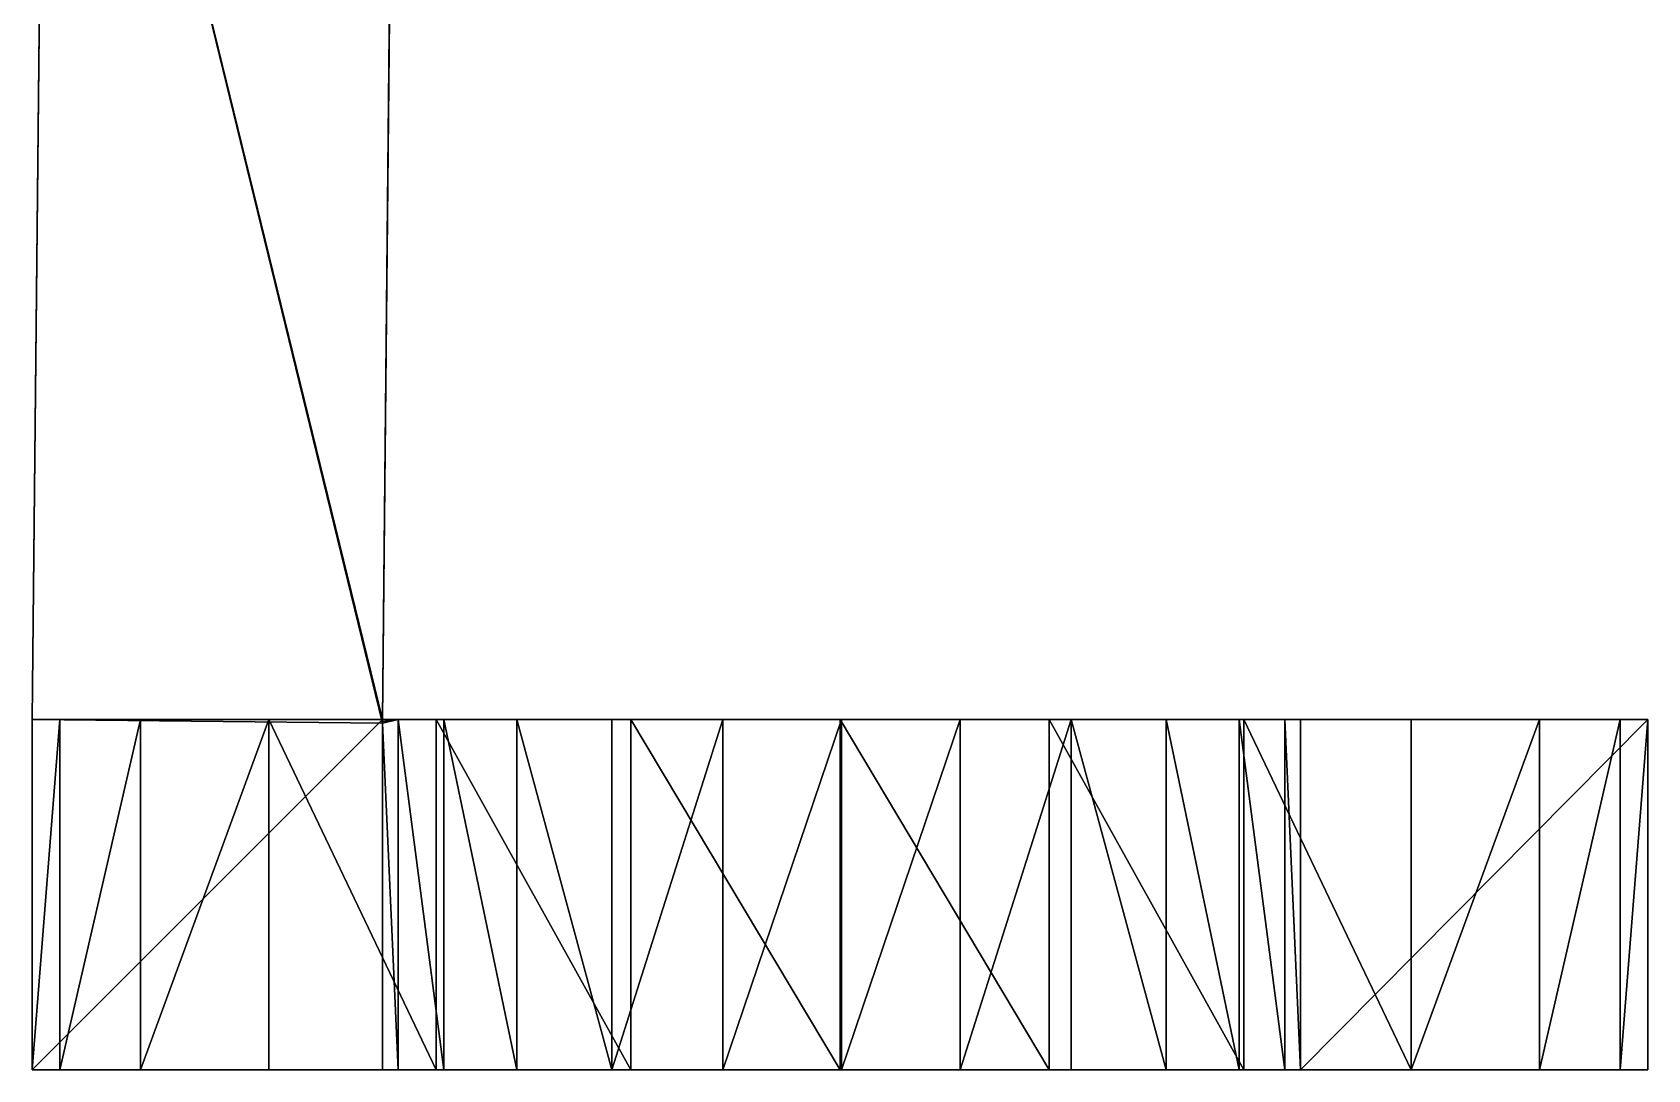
# Model space of a CAD drawing. Extents: x 0 to 32.6, y 0 to 41.5.
# Drawn here: x 0 to 32.3, y 0 to 20.74 of the extents above; entities that cross this region are included whole.
import ezdxf

# ---------------------------------------------------------------- set-up
doc = ezdxf.new("R2010")
doc.units = 0
doc.layers.get('0').update_dxf_attribs({"color": 13, "linetype": 'CONTINUOUS'})

msp = doc.modelspace()

# ---------------------------------------------------------------- linework, layer by layer
for p, q in [((0, 7, 59.114), (0.275, 34.484, 59.114)), ((0.275, 34.484, 114.665), (0, 7, 114.665)), ((0, 7, 139), (0.275, 34.484, 139)), ((0.275, 34.484, 34.214), (0, 7, 34.214)), ((0.275, 34.484, 50.642), (0, 7, 50.642)), ((0, 7, 42.686), (0.275, 34.484, 42.686)), ((0.275, 34.484, 130.528), (0, 7, 130.528)), ((0, 7, 26.823), (0.275, 34.484, 26.823)), ((0, 7, 123.137), (0.275, 34.484, 123.137)), ((0.275, 34.484, 18.351), (0, 7, 18.351)), ((0.275, 34.484, 82.375), (0, 7, 82.375)), ((0, 7, 90.847), (0.275, 34.484, 90.847)), ((0.275, 34.484, 66.504), (0, 7, 66.504)), ((0.275, 34.484, 98.237), (0, 7, 98.237)), ((0, 7, 106.709), (0.275, 34.484, 106.709)), ((0, 7, 74.977), (0.275, 34.484, 74.977)), ((7, 7, 90.847), (7.274, 34.414, 90.847)), ((7.274, 34.414, 34.214), (7, 7, 34.214)), ((7, 7, 123.137), (7.274, 34.414, 123.137)), ((7, 7, 42.686), (7.274, 34.414, 42.686)), ((7.274, 34.414, 114.665), (7, 7, 114.665)), ((7, 7, 139), (7.274, 34.414, 139)), ((7.274, 34.414, 130.528), (7, 7, 130.528)), ((7.274, 34.414, 18.351), (7, 7, 18.351)), ((7.274, 34.414, 50.642), (7, 7, 50.642)), ((7, 7, 59.114), (7.274, 34.414, 59.114)), ((7, 7, 26.823), (7.274, 34.414, 26.823)), ((7.274, 34.414, 66.504), (7, 7, 66.504)), ((7, 7, 74.977), (7.274, 34.414, 74.977)), ((7, 7, 106.709), (7.274, 34.414, 106.709)), ((7.274, 34.414, 82.375), (7, 7, 82.375)), ((7.274, 34.414, 98.237), (7, 7, 98.237)), ((0, 7, 98.237), (0, 7, 106.709)), ((0, 7, 82.375), (0, 7, 90.847)), ((0, 7, 82.375), (7, 6.93, 82.375)), ((0, 7, 90.847), (7, 6.93, 90.847)), ((0, 7, 114.665), (7, 6.93, 114.665)), ((0, 7, 139), (7, 7, 139)), ((0, 7, 59.114), (7, 6.93, 59.114)), ((0, 7, 34.214), (0, 7, 42.686)), ((0, 7, 34.214), (7, 6.93, 34.214)), ((0, 7, 42.686), (7, 6.93, 42.686)), ((0, 7, 18.351), (7, 6.93, 18.351)), ((0, 7, 50.642), (7, 6.93, 50.642)), ((0, 7, 18.351), (0, 7, 26.823)), ((0, 7, 114.665), (0, 7, 123.137)), ((0, 7, 26.823), (7, 6.93, 26.823)), ((0, 7, 130.528), (0, 7, 139)), ((0, 7, 50.642), (0, 7, 59.114)), ((0, 7, 123.137), (0, 7, 130.528)), ((0, 7), (7, 7)), ((0, 7, 66.504), (0, 7, 74.977)), ((0, 7, 66.504), (7, 6.93, 66.504)), ((0, 7, 26.823), (0, 7, 34.214)), ((0, 7, 74.977), (0, 7, 82.375)), ((0, 0), (0, 7)), ((0, 7, 106.709), (0, 7, 114.665)), ((0, 7, 139), (7, 6.93, 139)), ((0, 7, 90.847), (0, 7, 98.237)), ((0, 7, 42.686), (0, 7, 50.642)), ((0, 7), (0, 7, 18.351)), ((0, 7, 59.114), (0, 7, 66.504)), ((0, 7, 74.977), (7, 6.93, 74.977)), ((0, 7, 123.137), (7, 6.93, 123.137)), ((0, 7, 106.709), (7, 6.93, 106.709)), ((0, 7, 98.237), (7, 6.93, 98.237)), ((0, 7, 130.528), (7, 6.93, 130.528)), ((0, 0, 139), (0, 7, 139)), ((0.55, 0, 143.4), (0.55, 7, 143.4)), ((2.164, 0, 147.5), (2.164, 7, 147.5)), ((4.73, 0, 151.021), (4.73, 7, 151.021)), ((7, 6.93, 90.847), (7, 7, 90.847)), ((7, 7, 18.351), (7, 6.93, 18.351)), ((7, 7, 114.665), (7, 7, 123.137)), ((7, 7, 42.686), (7, 7, 50.642)), ((7, 7, 34.214), (7, 7, 42.686)), ((7, 7, 114.665), (7, 6.93, 114.665)), ((7, 7, 130.528), (7, 7, 139)), ((7, 7, 50.642), (7, 7, 59.114)), ((7, 7, 50.642), (7, 6.93, 50.642)), ((7, 7, 26.823), (7, 7, 34.214)), ((7, 6.93, 59.114), (7, 7, 59.114)), ((7, 6.93, 42.686), (7, 7, 42.686)), ((7, 7, 34.214), (7, 6.93, 34.214)), ((7, 7, 18.351), (7, 7, 26.823)), ((7, 6.93, 26.823), (7, 7, 26.823)), ((7, 7, 59.114), (7, 7, 66.504)), ((7, 7, 82.375), (7, 7, 90.847)), ((7, 7, 123.137), (7, 7, 130.528)), ((7, 7), (7, 7, 18.351)), ((7, 7, 74.977), (7, 7, 82.375)), ((7, 6.965, 139), (7, 7, 139)), ((7, 7, 98.237), (7, 7, 106.709)), ((7, 0), (7, 7)), ((7, 7, 66.504), (7, 7, 74.977)), ((7, 7, 106.709), (7, 7, 114.665)), ((7, 7, 90.847), (7, 7, 98.237)), ((7, 7, 66.504), (7, 6.93, 66.504)), ((7, 6.93, 74.977), (7, 7, 74.977)), ((7, 7, 82.375), (7, 6.93, 82.375)), ((7, 6.93, 106.709), (7, 7, 106.709)), ((7, 7, 98.237), (7, 6.93, 98.237)), ((7, 7, 130.528), (7, 6.93, 130.528)), ((7, 6.93, 123.137), (7, 7, 123.137)), ((7, 6.93, 139), (7, 6.965, 139)), ((7, 6.93, 82.375), (7, 6.93, 90.847)), ((7, 6.93, 34.214), (7, 6.93, 42.686)), ((7, 6.93, 18.351), (7, 6.93, 26.823)), ((7, 6.93, 50.642), (7, 6.93, 59.114)), ((7, 6.93, 66.504), (7, 6.93, 74.977)), ((7, 0, 139), (7, 6.93, 139)), ((7, 6.93, 114.665), (7, 6.93, 123.137)), ((7, 6.93, 130.528), (7, 6.93, 139)), ((7, 6.93, 98.237), (7, 6.93, 106.709)), ((7.313, 0, 142.168), (7.313, 7, 142.168)), ((8.075, 0, 153.722), (8.075, 7, 153.722)), ((8.23, 0, 145.12), (8.23, 7, 145.12)), ((9.689, 0, 147.655), (9.689, 7, 147.655)), ((11.59, 0, 149.6), (11.59, 7, 149.6)), ((11.97, 0, 155.421), (11.97, 7, 155.421)), ((13.804, 0, 150.823), (13.804, 7, 150.823)), ((16.15, 0, 156), (16.15, 7, 156)), ((16.18, 0, 151.24), (16.18, 7, 151.24)), ((18.556, 0, 150.823), (18.556, 7, 150.823)), ((20.33, 0, 155.421), (20.33, 7, 155.421)), ((20.77, 0, 149.6), (20.77, 7, 149.6)), ((22.671, 0, 147.655), (22.671, 7, 147.655)), ((24.13, 0, 145.12), (24.13, 7, 145.12)), ((24.225, 0, 153.722), (24.225, 7, 153.722)), ((25.047, 0, 142.168), (25.047, 7, 142.168)), ((25.36, 0, 139), (25.36, 7, 139)), ((25.36, 7, 139), (32.3, 7, 139)), ((27.57, 0, 151.021), (27.57, 7, 151.021)), ((30.136, 0, 147.5), (30.136, 7, 147.5)), ((31.75, 0, 143.4), (31.75, 7, 143.4)), ((32.3, 0, 139), (32.3, 7, 139)), ((0, 0), (7, 0)), ((0, 0, 139), (0, 0)), ((7, 0, 139), (7, 0)), ((25.36, 0, 139), (32.3, 0, 139))]:
    msp.add_line(p, q)
for points in [[(32.3, 7, 139), (31.75, 7, 143.4), (30.136, 7, 147.5), (27.57, 7, 151.021), (24.225, 7, 153.722), (20.33, 7, 155.421), (16.15, 7, 156), (11.97, 7, 155.421), (8.075, 7, 153.722), (4.73, 7, 151.021), (2.164, 7, 147.5), (0.55, 7, 143.4), (0, 7, 139)], [(25.36, 7, 139), (25.047, 7, 142.168), (24.13, 7, 145.12), (22.671, 7, 147.655), (20.77, 7, 149.6), (18.556, 7, 150.823), (16.18, 7, 151.24), (13.804, 7, 150.823), (11.59, 7, 149.6), (9.689, 7, 147.655), (8.23, 7, 145.12), (7.313, 7, 142.168), (7, 7, 139)], [(32.3, 0, 139), (31.75, 0, 143.4), (30.136, 0, 147.5), (27.57, 0, 151.021), (24.225, 0, 153.722), (20.33, 0, 155.421), (16.15, 0, 156), (11.97, 0, 155.421), (8.075, 0, 153.722), (4.73, 0, 151.021), (2.164, 0, 147.5), (0.55, 0, 143.4), (0, 0, 139)], [(25.36, 0, 139), (25.047, 0, 142.168), (24.13, 0, 145.12), (22.671, 0, 147.655), (20.77, 0, 149.6), (18.556, 0, 150.823), (16.18, 0, 151.24), (13.804, 0, 150.823), (11.59, 0, 149.6), (9.689, 0, 147.655), (8.23, 0, 145.12), (7.313, 0, 142.168), (7, 0, 139)]]:
    msp.add_polyline3d(points)

# ---------------------------------------------------------------- meshes
mesh = msp.add_polyface()
corners = [(0.275, 34.484, 114.665), (7, 6.93, 114.665), (0, 7, 114.665), (7, 7, 114.665), (7.274, 34.414, 114.665)]
mesh.append_faces([[corners[k] for k in face] for face in [(0, 1, 2), (3, 0, 4)]], dxfattribs={"vtx0": -1})
mesh.append_faces([[corners[k] for k in face] for face in [(1, 0, 3)]], dxfattribs={"vtx0": -1, "vtx1": -1})
mesh = msp.add_polyface()
corners = [(7, 7, 139), (0.275, 34.484, 139), (0, 7, 139), (7.274, 34.414, 139)]
mesh.append_faces([[corners[k] for k in face] for face in [(0, 1, 2), (1, 0, 3)]], dxfattribs={"vtx0": -1})
mesh = msp.add_polyface()
corners = [(0.275, 34.484, 50.642), (7, 6.93, 50.642), (0, 7, 50.642), (7, 7, 50.642), (7.274, 34.414, 50.642)]
mesh.append_faces([[corners[k] for k in face] for face in [(0, 1, 2), (3, 0, 4)]], dxfattribs={"vtx0": -1})
mesh.append_faces([[corners[k] for k in face] for face in [(1, 0, 3)]], dxfattribs={"vtx0": -1, "vtx1": -1})
mesh = msp.add_polyface()
corners = [(0.275, 34.484, 123.137), (0, 7, 114.665), (0, 7, 123.137), (0.275, 34.484, 114.665)]
mesh.append_faces([[corners[k] for k in face] for face in [(0, 1, 2), (1, 0, 3)]], dxfattribs={"vtx0": -1})
mesh = msp.add_polyface()
corners = [(0.275, 34.484, 139), (0, 7, 130.528), (0, 7, 139), (0.275, 34.484, 130.528)]
mesh.append_faces([[corners[k] for k in face] for face in [(0, 1, 2), (1, 0, 3)]], dxfattribs={"vtx0": -1})
mesh = msp.add_polyface()
corners = [(7, 6.93, 26.823), (0.275, 34.484, 26.823), (0, 7, 26.823), (7, 7, 26.823), (7.274, 34.414, 26.823)]
mesh.append_faces([[corners[k] for k in face] for face in [(0, 1, 2), (1, 3, 4)]], dxfattribs={"vtx0": -1})
mesh.append_faces([[corners[k] for k in face] for face in [(1, 0, 3)]], dxfattribs={"vtx0": -1, "vtx2": -1})
mesh = msp.add_polyface()
corners = [(0.275, 34.484, 18.351), (7, 6.93, 18.351), (0, 7, 18.351), (7, 7, 18.351), (7.274, 34.414, 18.351)]
mesh.append_faces([[corners[k] for k in face] for face in [(0, 1, 2), (3, 0, 4)]], dxfattribs={"vtx0": -1})
mesh.append_faces([[corners[k] for k in face] for face in [(1, 0, 3)]], dxfattribs={"vtx0": -1, "vtx1": -1})
mesh = msp.add_polyface()
corners = [(7, 6.93, 42.686), (0.275, 34.484, 42.686), (0, 7, 42.686), (7, 7, 42.686), (7.274, 34.414, 42.686)]
mesh.append_faces([[corners[k] for k in face] for face in [(0, 1, 2), (1, 3, 4)]], dxfattribs={"vtx0": -1})
mesh.append_faces([[corners[k] for k in face] for face in [(1, 0, 3)]], dxfattribs={"vtx0": -1, "vtx2": -1})
mesh = msp.add_polyface()
corners = [(0.275, 34.484, 26.823), (0, 7, 18.351), (0, 7, 26.823), (0.275, 34.484, 18.351)]
mesh.append_faces([[corners[k] for k in face] for face in [(0, 1, 2), (1, 0, 3)]], dxfattribs={"vtx0": -1})
mesh = msp.add_polyface()
corners = [(0.275, 34.484, 34.214), (7, 6.93, 34.214), (0, 7, 34.214), (7, 7, 34.214), (7.274, 34.414, 34.214)]
mesh.append_faces([[corners[k] for k in face] for face in [(0, 1, 2), (3, 0, 4)]], dxfattribs={"vtx0": -1})
mesh.append_faces([[corners[k] for k in face] for face in [(1, 0, 3)]], dxfattribs={"vtx0": -1, "vtx1": -1})
mesh = msp.add_polyface()
corners = [(7, 6.93, 59.114), (0.275, 34.484, 59.114), (0, 7, 59.114), (7, 7, 59.114), (7.274, 34.414, 59.114)]
mesh.append_faces([[corners[k] for k in face] for face in [(0, 1, 2), (1, 3, 4)]], dxfattribs={"vtx0": -1})
mesh.append_faces([[corners[k] for k in face] for face in [(1, 0, 3)]], dxfattribs={"vtx0": -1, "vtx2": -1})
mesh = msp.add_polyface()
corners = [(0.275, 34.484, 90.847), (0, 7, 82.375), (0, 7, 90.847), (0.275, 34.484, 82.375)]
mesh.append_faces([[corners[k] for k in face] for face in [(0, 1, 2), (1, 0, 3)]], dxfattribs={"vtx0": -1})
mesh = msp.add_polyface()
corners = [(0.275, 34.484, 106.709), (0, 7, 98.237), (0, 7, 106.709), (0.275, 34.484, 98.237)]
mesh.append_faces([[corners[k] for k in face] for face in [(0, 1, 2), (1, 0, 3)]], dxfattribs={"vtx0": -1})
mesh = msp.add_polyface()
corners = [(0.275, 34.484, 59.114), (0, 7, 50.642), (0, 7, 59.114), (0.275, 34.484, 50.642)]
mesh.append_faces([[corners[k] for k in face] for face in [(0, 1, 2), (1, 0, 3)]], dxfattribs={"vtx0": -1})
mesh = msp.add_polyface()
corners = [(0.275, 34.484, 42.686), (0, 7, 34.214), (0, 7, 42.686), (0.275, 34.484, 34.214)]
mesh.append_faces([[corners[k] for k in face] for face in [(0, 1, 2), (1, 0, 3)]], dxfattribs={"vtx0": -1})
mesh = msp.add_polyface()
corners = [(0.275, 34.484, 74.977), (0, 7, 66.504), (0, 7, 74.977), (0.275, 34.484, 66.504)]
mesh.append_faces([[corners[k] for k in face] for face in [(0, 1, 2), (1, 0, 3)]], dxfattribs={"vtx0": -1})
mesh = msp.add_polyface()
corners = [(7, 6.93, 74.977), (0.275, 34.484, 74.977), (0, 7, 74.977), (7, 7, 74.977), (7.274, 34.414, 74.977)]
mesh.append_faces([[corners[k] for k in face] for face in [(0, 1, 2), (1, 3, 4)]], dxfattribs={"vtx0": -1})
mesh.append_faces([[corners[k] for k in face] for face in [(1, 0, 3)]], dxfattribs={"vtx0": -1, "vtx2": -1})
mesh = msp.add_polyface()
corners = [(7, 6.93, 106.709), (0.275, 34.484, 106.709), (0, 7, 106.709), (7, 7, 106.709), (7.274, 34.414, 106.709)]
mesh.append_faces([[corners[k] for k in face] for face in [(0, 1, 2), (1, 3, 4)]], dxfattribs={"vtx0": -1})
mesh.append_faces([[corners[k] for k in face] for face in [(1, 0, 3)]], dxfattribs={"vtx0": -1, "vtx2": -1})
mesh = msp.add_polyface()
corners = [(0.275, 34.484, 130.528), (7, 6.93, 130.528), (0, 7, 130.528), (7, 7, 130.528), (7.274, 34.414, 130.528)]
mesh.append_faces([[corners[k] for k in face] for face in [(0, 1, 2), (3, 0, 4)]], dxfattribs={"vtx0": -1})
mesh.append_faces([[corners[k] for k in face] for face in [(1, 0, 3)]], dxfattribs={"vtx0": -1, "vtx1": -1})
mesh = msp.add_polyface()
corners = [(7, 6.93, 90.847), (0.275, 34.484, 90.847), (0, 7, 90.847), (7, 7, 90.847), (7.274, 34.414, 90.847)]
mesh.append_faces([[corners[k] for k in face] for face in [(0, 1, 2), (1, 3, 4)]], dxfattribs={"vtx0": -1})
mesh.append_faces([[corners[k] for k in face] for face in [(1, 0, 3)]], dxfattribs={"vtx0": -1, "vtx2": -1})
mesh = msp.add_polyface()
corners = [(0.275, 34.484, 98.237), (7, 6.93, 98.237), (0, 7, 98.237), (7, 7, 98.237), (7.274, 34.414, 98.237)]
mesh.append_faces([[corners[k] for k in face] for face in [(0, 1, 2), (3, 0, 4)]], dxfattribs={"vtx0": -1})
mesh.append_faces([[corners[k] for k in face] for face in [(1, 0, 3)]], dxfattribs={"vtx0": -1, "vtx1": -1})
mesh = msp.add_polyface()
corners = [(0.275, 34.484, 82.375), (7, 6.93, 82.375), (0, 7, 82.375), (7, 7, 82.375), (7.274, 34.414, 82.375)]
mesh.append_faces([[corners[k] for k in face] for face in [(0, 1, 2), (3, 0, 4)]], dxfattribs={"vtx0": -1})
mesh.append_faces([[corners[k] for k in face] for face in [(1, 0, 3)]], dxfattribs={"vtx0": -1, "vtx1": -1})
mesh = msp.add_polyface()
corners = [(7, 6.93, 123.137), (0.275, 34.484, 123.137), (0, 7, 123.137), (7, 7, 123.137), (7.274, 34.414, 123.137)]
mesh.append_faces([[corners[k] for k in face] for face in [(0, 1, 2), (1, 3, 4)]], dxfattribs={"vtx0": -1})
mesh.append_faces([[corners[k] for k in face] for face in [(1, 0, 3)]], dxfattribs={"vtx0": -1, "vtx2": -1})
mesh = msp.add_polyface()
corners = [(0.275, 34.484, 66.504), (7, 6.93, 66.504), (0, 7, 66.504), (7, 7, 66.504), (7.274, 34.414, 66.504)]
mesh.append_faces([[corners[k] for k in face] for face in [(0, 1, 2), (3, 0, 4)]], dxfattribs={"vtx0": -1})
mesh.append_faces([[corners[k] for k in face] for face in [(1, 0, 3)]], dxfattribs={"vtx0": -1, "vtx1": -1})
mesh = msp.add_polyface()
corners = [(7.274, 34.414, 114.665), (7, 7, 123.137), (7, 7, 114.665), (7.274, 34.414, 123.137)]
mesh.append_faces([[corners[k] for k in face] for face in [(0, 1, 2), (1, 0, 3)]], dxfattribs={"vtx0": -1})
mesh = msp.add_polyface()
corners = [(7.274, 34.414, 34.214), (7, 7, 42.686), (7, 7, 34.214), (7.274, 34.414, 42.686)]
mesh.append_faces([[corners[k] for k in face] for face in [(0, 1, 2), (1, 0, 3)]], dxfattribs={"vtx0": -1})
mesh = msp.add_polyface()
corners = [(7.274, 34.414, 130.528), (7, 7, 139), (7, 7, 130.528), (7.274, 34.414, 139)]
mesh.append_faces([[corners[k] for k in face] for face in [(0, 1, 2), (1, 0, 3)]], dxfattribs={"vtx0": -1})
mesh = msp.add_polyface()
corners = [(7.274, 34.414, 18.351), (7, 7, 26.823), (7, 7, 18.351), (7.274, 34.414, 26.823)]
mesh.append_faces([[corners[k] for k in face] for face in [(0, 1, 2), (1, 0, 3)]], dxfattribs={"vtx0": -1})
mesh = msp.add_polyface()
corners = [(7.274, 34.414, 50.642), (7, 7, 59.114), (7, 7, 50.642), (7.274, 34.414, 59.114)]
mesh.append_faces([[corners[k] for k in face] for face in [(0, 1, 2), (1, 0, 3)]], dxfattribs={"vtx0": -1})
mesh = msp.add_polyface()
corners = [(7.274, 34.414, 66.504), (7, 7, 74.977), (7, 7, 66.504), (7.274, 34.414, 74.977)]
mesh.append_faces([[corners[k] for k in face] for face in [(0, 1, 2), (1, 0, 3)]], dxfattribs={"vtx0": -1})
mesh = msp.add_polyface()
corners = [(7.274, 34.414, 98.237), (7, 7, 106.709), (7, 7, 98.237), (7.274, 34.414, 106.709)]
mesh.append_faces([[corners[k] for k in face] for face in [(0, 1, 2), (1, 0, 3)]], dxfattribs={"vtx0": -1})
mesh = msp.add_polyface()
corners = [(7.274, 34.414, 82.375), (7, 7, 90.847), (7, 7, 82.375), (7.274, 34.414, 90.847)]
mesh.append_faces([[corners[k] for k in face] for face in [(0, 1, 2), (1, 0, 3)]], dxfattribs={"vtx0": -1})
mesh = msp.add_polyface()
corners = [(7, 6.93, 82.375), (0, 7, 90.847), (0, 7, 82.375), (7, 6.93, 90.847)]
mesh.append_faces([[corners[k] for k in face] for face in [(0, 1, 2), (1, 0, 3)]], dxfattribs={"vtx0": -1})
mesh = msp.add_polyface()
corners = [(7, 6.93, 34.214), (0, 7, 42.686), (0, 7, 34.214), (7, 6.93, 42.686)]
mesh.append_faces([[corners[k] for k in face] for face in [(0, 1, 2), (1, 0, 3)]], dxfattribs={"vtx0": -1})
mesh = msp.add_polyface()
corners = [(7, 6.93, 26.823), (0, 7, 18.351), (7, 6.93, 18.351), (0, 7, 26.823)]
mesh.append_faces([[corners[k] for k in face] for face in [(0, 1, 2), (1, 0, 3)]], dxfattribs={"vtx0": -1})
mesh = msp.add_polyface()
corners = [(7, 6.93, 50.642), (0, 7, 59.114), (0, 7, 50.642), (7, 6.93, 59.114)]
mesh.append_faces([[corners[k] for k in face] for face in [(0, 1, 2), (1, 0, 3)]], dxfattribs={"vtx0": -1})
mesh = msp.add_polyface()
corners = [(7, 7), (0, 0), (0, 7), (7, 0)]
mesh.append_faces([[corners[k] for k in face] for face in [(0, 1, 2), (1, 0, 3)]], dxfattribs={"vtx0": -1})
mesh = msp.add_polyface()
corners = [(0, 7, 18.351), (7, 7), (0, 7), (7, 7, 18.351), (0, 7, 26.823), (7, 7, 26.823), (0, 7, 34.214), (7, 7, 34.214), (7, 7, 42.686), (0, 7, 42.686), (7, 7, 50.642), (0, 7, 50.642), (7, 7, 59.114), (0, 7, 59.114), (7, 7, 66.504), (0, 7, 66.504), (7, 7, 74.977), (0, 7, 74.977), (7, 7, 82.375), (0, 7, 82.375), (7, 7, 90.847), (0, 7, 90.847), (7, 7, 98.237), (0, 7, 98.237), (7, 7, 106.709), (0, 7, 106.709), (7, 7, 114.665), (0, 7, 114.665), (7, 7, 123.137), (0, 7, 123.137), (7, 7, 130.528), (0, 7, 130.528), (7, 7, 139), (0, 7, 139)]
mesh.append_faces([[corners[k] for k in face] for face in [(0, 1, 2), (32, 31, 33)]], dxfattribs={"vtx0": -1})
mesh.append_faces([[corners[k] for k in face] for face in [(1, 0, 3), (3, 4, 5), (5, 6, 7), (7, 6, 8), (8, 9, 10), (10, 11, 12), (12, 13, 14), (14, 15, 16), (16, 17, 18), (18, 19, 20), (20, 21, 22), (22, 23, 24), (24, 25, 26), (26, 27, 28), (28, 29, 30), (30, 31, 32)]], dxfattribs={"vtx0": -1, "vtx1": -1})
mesh.append_faces([[corners[k] for k in face] for face in [(3, 0, 4), (5, 4, 6), (8, 6, 9), (10, 9, 11), (12, 11, 13), (14, 13, 15), (16, 15, 17), (18, 17, 19), (20, 19, 21), (22, 21, 23), (24, 23, 25), (26, 25, 27), (28, 27, 29), (30, 29, 31)]], dxfattribs={"vtx0": -1, "vtx2": -1})
mesh = msp.add_polyface()
corners = [(7, 6.93, 123.137), (0, 7, 114.665), (7, 6.93, 114.665), (0, 7, 123.137)]
mesh.append_faces([[corners[k] for k in face] for face in [(0, 1, 2), (1, 0, 3)]], dxfattribs={"vtx0": -1})
mesh = msp.add_polyface()
corners = [(7, 6.93, 139), (0, 7, 130.528), (7, 6.93, 130.528), (0, 7, 139)]
mesh.append_faces([[corners[k] for k in face] for face in [(0, 1, 2), (1, 0, 3)]], dxfattribs={"vtx0": -1})
mesh = msp.add_polyface()
corners = [(7, 6.93, 66.504), (0, 7, 74.977), (0, 7, 66.504), (7, 6.93, 74.977)]
mesh.append_faces([[corners[k] for k in face] for face in [(0, 1, 2), (1, 0, 3)]], dxfattribs={"vtx0": -1})
mesh = msp.add_polyface()
corners = [(0.55, 7, 143.4), (7, 7, 139), (0, 7, 139), (7.313, 7, 142.168), (8.23, 7, 145.12), (2.164, 7, 147.5), (9.689, 7, 147.655), (4.73, 7, 151.021), (11.59, 7, 149.6), (13.804, 7, 150.823), (16.18, 7, 151.24), (8.075, 7, 153.722), (25.047, 7, 142.168), (32.3, 7, 139), (25.36, 7, 139), (31.75, 7, 143.4), (24.13, 7, 145.12), (30.136, 7, 147.5), (22.671, 7, 147.655), (27.57, 7, 151.021), (20.77, 7, 149.6), (18.556, 7, 150.823), (24.225, 7, 153.722), (11.97, 7, 155.421), (20.33, 7, 155.421), (16.15, 7, 156)]
mesh.append_faces([[corners[k] for k in face] for face in [(0, 1, 2), (12, 13, 14), (24, 23, 25)]], dxfattribs={"vtx0": -1})
mesh.append_faces([[corners[k] for k in face] for face in [(1, 0, 3), (3, 0, 4), (4, 5, 6), (6, 7, 8), (8, 7, 9), (9, 7, 10), (13, 12, 15), (15, 16, 17), (17, 18, 19), (19, 10, 22), (22, 23, 24)]], dxfattribs={"vtx0": -1, "vtx1": -1})
mesh.append_faces([[corners[k] for k in face] for face in [(22, 10, 11)]], dxfattribs={"vtx0": -1, "vtx1": -1, "vtx2": -1})
mesh.append_faces([[corners[k] for k in face] for face in [(4, 0, 5), (6, 5, 7), (10, 7, 11), (15, 12, 16), (17, 16, 18), (19, 18, 20), (19, 20, 21), (19, 21, 10), (22, 11, 23)]], dxfattribs={"vtx0": -1, "vtx2": -1})
mesh = msp.add_polyface()
corners = [(7, 6.93, 98.237), (0, 7, 106.709), (0, 7, 98.237), (7, 6.93, 106.709)]
mesh.append_faces([[corners[k] for k in face] for face in [(0, 1, 2), (1, 0, 3)]], dxfattribs={"vtx0": -1})
mesh = msp.add_polyface()
corners = [(0.55, 7, 143.4), (0, 0, 139), (0.55, 0, 143.4), (0, 7, 139)]
mesh.append_faces([[corners[k] for k in face] for face in [(0, 1, 2), (1, 0, 3)]], dxfattribs={"vtx0": -1})
mesh = msp.add_polyface()
corners = [(0, 7, 139), (0, 0), (0, 0, 139), (0, 7), (0, 7, 130.528), (0, 7, 123.137), (0, 7, 114.665), (0, 7, 106.709), (0, 7, 98.237), (0, 7, 90.847), (0, 7, 82.375), (0, 7, 74.977), (0, 7, 66.504), (0, 7, 59.114), (0, 7, 50.642), (0, 7, 42.686), (0, 7, 34.214), (0, 7, 26.823), (0, 7, 18.351)]
mesh.append_faces([[corners[k] for k in face] for face in [(0, 1, 2), (3, 17, 18)]], dxfattribs={"vtx0": -1})
mesh.append_faces([[corners[k] for k in face] for face in [(1, 0, 3)]], dxfattribs={"vtx0": -1, "vtx1": -1})
mesh.append_faces([[corners[k] for k in face] for face in [(3, 0, 4), (3, 4, 5), (3, 5, 6), (3, 6, 7), (3, 7, 8), (3, 8, 9), (3, 9, 10), (3, 10, 11), (3, 11, 12), (3, 12, 13), (3, 13, 14), (3, 14, 15), (3, 15, 16), (3, 16, 17)]], dxfattribs={"vtx0": -1, "vtx2": -1})
mesh = msp.add_polyface()
corners = [(2.164, 7, 147.5), (0.55, 0, 143.4), (2.164, 0, 147.5), (0.55, 7, 143.4)]
mesh.append_faces([[corners[k] for k in face] for face in [(0, 1, 2), (1, 0, 3)]], dxfattribs={"vtx0": -1})
mesh = msp.add_polyface()
corners = [(4.73, 7, 151.021), (2.164, 0, 147.5), (4.73, 0, 151.021), (2.164, 7, 147.5)]
mesh.append_faces([[corners[k] for k in face] for face in [(0, 1, 2), (1, 0, 3)]], dxfattribs={"vtx0": -1})
mesh = msp.add_polyface()
corners = [(8.075, 0, 153.722), (4.73, 7, 151.021), (4.73, 0, 151.021), (8.075, 7, 153.722)]
mesh.append_faces([[corners[k] for k in face] for face in [(0, 1, 2), (1, 0, 3)]], dxfattribs={"vtx0": -1})
mesh = msp.add_polyface()
corners = [(7, 6.93, 139), (7.313, 0, 142.168), (7, 0, 139), (7.313, 7, 142.168), (7, 6.965, 139), (7, 7, 139)]
mesh.append_faces([[corners[k] for k in face] for face in [(0, 1, 2), (3, 4, 5)]], dxfattribs={"vtx0": -1})
mesh.append_faces([[corners[k] for k in face] for face in [(1, 0, 3)]], dxfattribs={"vtx0": -1, "vtx1": -1})
mesh.append_faces([[corners[k] for k in face] for face in [(3, 0, 4)]], dxfattribs={"vtx0": -1, "vtx2": -1})
mesh = msp.add_polyface()
corners = [(7, 7), (7, 0, 139), (7, 0), (7, 6.93, 18.351), (7, 7, 18.351), (7, 6.93, 26.823), (7, 6.93, 139), (7, 7, 26.823), (7, 6.965, 139), (7, 7, 34.214), (7, 7, 50.642), (7, 7, 66.504), (7, 7, 82.375), (7, 7, 42.686), (7, 7, 59.114), (7, 7, 74.977), (7, 7, 90.847), (7, 7, 98.237), (7, 7, 106.709), (7, 7, 114.665), (7, 7, 130.528), (7, 7, 139), (7, 7, 123.137)]
mesh.append_faces([[corners[k] for k in face] for face in [(0, 1, 2), (3, 0, 4), (8, 20, 21), (20, 19, 22)]], dxfattribs={"vtx0": -1})
mesh.append_faces([[corners[k] for k in face] for face in [(1, 5, 6), (5, 1, 3), (6, 7, 8)]], dxfattribs={"vtx0": -1, "vtx1": -1})
mesh.append_faces([[corners[k] for k in face] for face in [(1, 0, 3), (8, 9, 10), (8, 10, 11), (8, 11, 12), (20, 8, 19), (19, 8, 17), (17, 8, 12)]], dxfattribs={"vtx0": -1, "vtx1": -1, "vtx2": -1})
mesh.append_faces([[corners[k] for k in face] for face in [(6, 5, 7), (8, 7, 9)]], dxfattribs={"vtx0": -1, "vtx2": -1})
mesh.append_faces([[corners[k] for k in face] for face in [(13, 10, 9), (14, 11, 10), (15, 12, 11), (16, 17, 12), (18, 19, 17)]], dxfattribs={"vtx1": -1})
mesh = msp.add_polyface()
corners = [(7.313, 7, 142.168), (8.23, 0, 145.12), (7.313, 0, 142.168), (8.23, 7, 145.12)]
mesh.append_faces([[corners[k] for k in face] for face in [(0, 1, 2), (1, 0, 3)]], dxfattribs={"vtx0": -1})
mesh = msp.add_polyface()
corners = [(11.97, 0, 155.421), (8.075, 7, 153.722), (8.075, 0, 153.722), (11.97, 7, 155.421)]
mesh.append_faces([[corners[k] for k in face] for face in [(0, 1, 2), (1, 0, 3)]], dxfattribs={"vtx0": -1})
mesh = msp.add_polyface()
corners = [(8.23, 7, 145.12), (9.689, 0, 147.655), (8.23, 0, 145.12), (9.689, 7, 147.655)]
mesh.append_faces([[corners[k] for k in face] for face in [(0, 1, 2), (1, 0, 3)]], dxfattribs={"vtx0": -1})
mesh = msp.add_polyface()
corners = [(9.689, 7, 147.655), (11.59, 0, 149.6), (9.689, 0, 147.655), (11.59, 7, 149.6)]
mesh.append_faces([[corners[k] for k in face] for face in [(0, 1, 2), (1, 0, 3)]], dxfattribs={"vtx0": -1})
mesh = msp.add_polyface()
corners = [(13.804, 7, 150.823), (11.59, 0, 149.6), (11.59, 7, 149.6), (13.804, 0, 150.823)]
mesh.append_faces([[corners[k] for k in face] for face in [(0, 1, 2), (1, 0, 3)]], dxfattribs={"vtx0": -1})
mesh = msp.add_polyface()
corners = [(16.15, 0, 156), (11.97, 7, 155.421), (11.97, 0, 155.421), (16.15, 7, 156)]
mesh.append_faces([[corners[k] for k in face] for face in [(0, 1, 2), (1, 0, 3)]], dxfattribs={"vtx0": -1})
mesh = msp.add_polyface()
corners = [(16.18, 7, 151.24), (13.804, 0, 150.823), (13.804, 7, 150.823), (16.18, 0, 151.24)]
mesh.append_faces([[corners[k] for k in face] for face in [(0, 1, 2), (1, 0, 3)]], dxfattribs={"vtx0": -1})
mesh = msp.add_polyface()
corners = [(20.33, 0, 155.421), (16.15, 7, 156), (16.15, 0, 156), (20.33, 7, 155.421)]
mesh.append_faces([[corners[k] for k in face] for face in [(0, 1, 2), (1, 0, 3)]], dxfattribs={"vtx0": -1})
mesh = msp.add_polyface()
corners = [(18.556, 7, 150.823), (16.18, 0, 151.24), (16.18, 7, 151.24), (18.556, 0, 150.823)]
mesh.append_faces([[corners[k] for k in face] for face in [(0, 1, 2), (1, 0, 3)]], dxfattribs={"vtx0": -1})
mesh = msp.add_polyface()
corners = [(20.77, 7, 149.6), (18.556, 0, 150.823), (18.556, 7, 150.823), (20.77, 0, 149.6)]
mesh.append_faces([[corners[k] for k in face] for face in [(0, 1, 2), (1, 0, 3)]], dxfattribs={"vtx0": -1})
mesh = msp.add_polyface()
corners = [(24.225, 0, 153.722), (20.33, 7, 155.421), (20.33, 0, 155.421), (24.225, 7, 153.722)]
mesh.append_faces([[corners[k] for k in face] for face in [(0, 1, 2), (1, 0, 3)]], dxfattribs={"vtx0": -1})
mesh = msp.add_polyface()
corners = [(20.77, 7, 149.6), (22.671, 0, 147.655), (20.77, 0, 149.6), (22.671, 7, 147.655)]
mesh.append_faces([[corners[k] for k in face] for face in [(0, 1, 2), (1, 0, 3)]], dxfattribs={"vtx0": -1})
mesh = msp.add_polyface()
corners = [(22.671, 7, 147.655), (24.13, 0, 145.12), (22.671, 0, 147.655), (24.13, 7, 145.12)]
mesh.append_faces([[corners[k] for k in face] for face in [(0, 1, 2), (1, 0, 3)]], dxfattribs={"vtx0": -1})
mesh = msp.add_polyface()
corners = [(24.13, 7, 145.12), (25.047, 0, 142.168), (24.13, 0, 145.12), (25.047, 7, 142.168)]
mesh.append_faces([[corners[k] for k in face] for face in [(0, 1, 2), (1, 0, 3)]], dxfattribs={"vtx0": -1})
mesh = msp.add_polyface()
corners = [(27.57, 0, 151.021), (24.225, 7, 153.722), (24.225, 0, 153.722), (27.57, 7, 151.021)]
mesh.append_faces([[corners[k] for k in face] for face in [(0, 1, 2), (1, 0, 3)]], dxfattribs={"vtx0": -1})
mesh = msp.add_polyface()
corners = [(25.047, 7, 142.168), (25.36, 0, 139), (25.047, 0, 142.168), (25.36, 7, 139)]
mesh.append_faces([[corners[k] for k in face] for face in [(0, 1, 2), (1, 0, 3)]], dxfattribs={"vtx0": -1})
mesh = msp.add_polyface()
corners = [(32.3, 7, 139), (25.36, 0, 139), (25.36, 7, 139), (32.3, 0, 139)]
mesh.append_faces([[corners[k] for k in face] for face in [(0, 1, 2), (1, 0, 3)]], dxfattribs={"vtx0": -1})
mesh = msp.add_polyface()
corners = [(30.136, 7, 147.5), (27.57, 0, 151.021), (30.136, 0, 147.5), (27.57, 7, 151.021)]
mesh.append_faces([[corners[k] for k in face] for face in [(0, 1, 2), (1, 0, 3)]], dxfattribs={"vtx0": -1})
mesh = msp.add_polyface()
corners = [(31.75, 7, 143.4), (30.136, 0, 147.5), (31.75, 0, 143.4), (30.136, 7, 147.5)]
mesh.append_faces([[corners[k] for k in face] for face in [(0, 1, 2), (1, 0, 3)]], dxfattribs={"vtx0": -1})
mesh = msp.add_polyface()
corners = [(32.3, 7, 139), (31.75, 0, 143.4), (32.3, 0, 139), (31.75, 7, 143.4)]
mesh.append_faces([[corners[k] for k in face] for face in [(0, 1, 2), (1, 0, 3)]], dxfattribs={"vtx0": -1})
mesh = msp.add_polyface()
corners = [(31.75, 0, 143.4), (25.36, 0, 139), (32.3, 0, 139), (25.047, 0, 142.168), (24.13, 0, 145.12), (30.136, 0, 147.5), (22.671, 0, 147.655), (27.57, 0, 151.021), (20.77, 0, 149.6), (18.556, 0, 150.823), (16.18, 0, 151.24), (24.225, 0, 153.722), (7, 0), (0, 0, 139), (0, 0), (7, 0, 139), (7.313, 0, 142.168), (0.55, 0, 143.4), (8.23, 0, 145.12), (2.164, 0, 147.5), (9.689, 0, 147.655), (4.73, 0, 151.021), (11.59, 0, 149.6), (13.804, 0, 150.823), (8.075, 0, 153.722), (20.33, 0, 155.421), (11.97, 0, 155.421), (16.15, 0, 156)]
mesh.append_faces([[corners[k] for k in face] for face in [(0, 1, 2), (12, 13, 14), (26, 25, 27)]], dxfattribs={"vtx0": -1})
mesh.append_faces([[corners[k] for k in face] for face in [(1, 0, 3), (3, 0, 4), (4, 5, 6), (6, 7, 8), (8, 7, 9), (9, 7, 10), (13, 16, 17), (17, 18, 19), (19, 20, 21), (21, 10, 24), (24, 25, 26)]], dxfattribs={"vtx0": -1, "vtx1": -1})
mesh.append_faces([[corners[k] for k in face] for face in [(24, 10, 11)]], dxfattribs={"vtx0": -1, "vtx1": -1, "vtx2": -1})
mesh.append_faces([[corners[k] for k in face] for face in [(4, 0, 5), (6, 5, 7), (10, 7, 11), (13, 12, 15), (13, 15, 16), (17, 16, 18), (19, 18, 20), (21, 20, 22), (21, 22, 23), (21, 23, 10), (24, 11, 25)]], dxfattribs={"vtx0": -1, "vtx2": -1})

doc.saveas('drawing.dxf')
